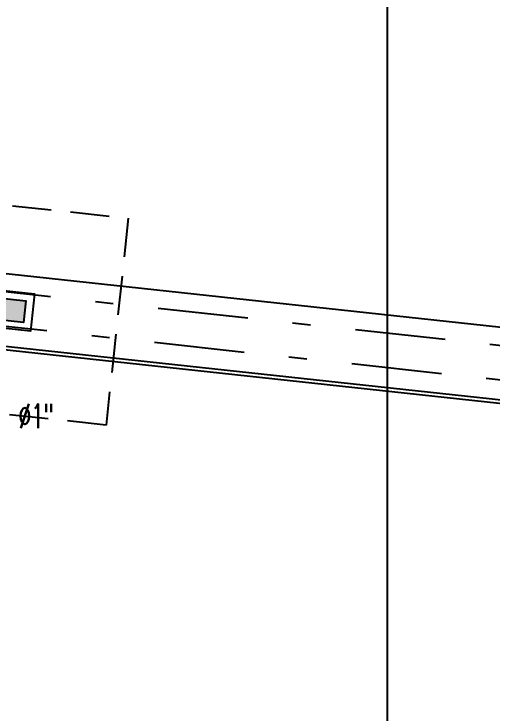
# Model space of a CAD drawing. Extents: x -14.2 to 52.3, y 2.5 to 90.9.
# Drawn here: x 24.349 to 27, y 36.382 to 40.259 of the extents above; entities that cross this region are included whole.
import ezdxf

# ---------------------------------------------------------------- set-up
doc = ezdxf.new("R2010")
doc.units = 0
doc.linetypes.add('limpo_PINI-PSG-PE-0102-LAZ-R00$0$DASHDOT', pattern=[1, 0.5, -0.25, 0, -0.25])
doc.linetypes.add('limpo_PINI-PSG-PE-0102-LAZ-R00$0$HIDDEN', pattern=[0.375, 0.25, -0.125])
for name, color, linetype in [('LEGENDA', 2, 'Continuous'), ('limpo_PINI-PSG-PE-0102-LAZ-R00$0$INDICACAO_DIAM_TUBULACAO', 253, 'Continuous'), ('limpo_PINI-PSG-PE-0102-LAZ-R00$0$PA_EQUI', 1, 'Continuous'), ('limpo_PINI-PSG-PE-0102-LAZ-R00$0$PA_EXTE_3', 3, 'Continuous'), ('limpo_PINI-PSG-PE-0102-LAZ-R00$0$PA_INST_HIDR', 162, 'Continuous'), ('limpo_PINI-PSG-PE-0102-LAZ-R00$0$PA_PROJ_I', 2, 'limpo_PINI-PSG-PE-0102-LAZ-R00$0$DASHDOT'), ('limpo_PINI-PSG-PE-0102-LAZ-R00$0$XR_ELET', 31, 'Continuous'), ('XR_ARQT', 7, 'Continuous')]:
    doc.layers.add(name, color=color, linetype=linetype)
doc.layers.add('limpo_PINI-PSG-PE-0102-LAZ-R00$0$PA_VIEW', color=1, linetype='Continuous', plot=False)
doc.styles.add('limpo_PINI-PSG-PE-0102-LAZ-R00$0$RomanS', font='romans__.ttf', dxfattribs={"width": 1.25, "height": 0.0375})

# ---------------------------------------------------------------- blocks, each defined once
blk = doc.blocks.new('limpo_PINI-PSG-PE-0102-LAZ-R00$0$A$C1A297CD0')
at = {"layer": 'limpo_PINI-PSG-PE-0102-LAZ-R00$0$INDICACAO_DIAM_TUBULACAO', "style": 'limpo_PINI-PSG-PE-0102-LAZ-R00$0$RomanS', "width": 0.6}
blk.add_text('%%C1"', height=0.135, dxfattribs=at).set_placement((12.2925, 16.3558))
blk = doc.blocks.new('limpo_PINI-PSG-PE-0102-LAZ-R00$0$A$C542bfc4c')
blk.add_blockref('limpo_PINI-PSG-PE-0102-LAZ-R00$0$A$C1A297CD0', (0, 0))
blk = doc.blocks.new('limpo_PINI-PSG-PE-0102-LAZ-R00$0$PLACA PROF PISO')
h = blk.add_hatch(color=10)
h.dxf.hatch_style = 1
h.paths.add_polyline_path([(157.356, -53.5573), (157.356, -53.7073), (157.426, -53.7073), (157.426, -53.5573)])
at = {"color": 10}
for points in [[(157.331, -53.5323), (157.451, -53.5323), (157.451, -53.7323), (157.331, -53.7323)], [(157.356, -53.5573), (157.426, -53.5573), (157.426, -53.7073), (157.356, -53.7073)]]:
    blk.add_lwpolyline(points, close=True, dxfattribs=at)
at = {"layer": 'limpo_PINI-PSG-PE-0102-LAZ-R00$0$PA_VIEW', "color": 252, "linetype": 'limpo_PINI-PSG-PE-0102-LAZ-R00$0$HIDDEN', "ltscale": 0.5}
blk.add_lwpolyline([(157.726, -54.0073), (157.056, -54.0073), (157.056, -53.2573), (157.726, -53.2573)], close=True, dxfattribs=at)
blk = doc.blocks.new('limpo_PINI-PSG-PE-0102-LAZ-R00')
at = {"layer": 'limpo_PINI-PSG-PE-0102-LAZ-R00$0$PA_EXTE_3'}
blk.add_lwpolyline([(46.5574, 42.4066), (44.0051, 24.7662), (40.034, 24.7659), (40.0332, 26.6402), (38.652, 29.7816), (40.2997, 30.5061), (37.9644, 35.8175, 0.268396), (35.5406, 37.5926), (20.3176, 39.2384, 0.074215), (17.3677, 39.1189), (10.9713, 37.8979, -0.311638), (7.8528, 39.274), (5.9257, 42.4099), (46.5574, 42.4066)], format="xyb", dxfattribs=at)
at = {"layer": 'limpo_PINI-PSG-PE-0102-LAZ-R00$0$PA_INST_HIDR'}
for points in [[(38.1248, 29.9868), (39.7726, 30.7113), (37.5982, 35.6565, 0.268396), (35.4976, 37.1949), (20.2747, 38.8407, 0.074215), (17.4427, 38.726), (11.0463, 37.505, -0.311638), (7.512, 39.0646), (5.3332, 42.6101)], [(38.1168, 30.0051), (39.7462, 30.7215), (37.5799, 35.6484, 0.268396), (35.4954, 37.175), (20.2725, 38.8208, 0.074215), (17.4465, 38.7064), (11.05, 37.4853, -0.311638), (7.4949, 39.0541), (5.3162, 42.5996)]]:
    blk.add_lwpolyline(points, format="xyb", dxfattribs=at)
at = {"layer": 'limpo_PINI-PSG-PE-0102-LAZ-R00$0$PA_PROJ_I'}
for points in [[(46.8923, 42.6966), (44.1075, 24.4471), (39.7432, 24.4471), (39.7432, 26.5793), (38.2698, 29.9304), (39.9175, 30.6548), (37.6989, 35.7008, 0.268396), (35.5094, 37.3043), (20.2865, 38.95, 0.074215), (17.4221, 38.8341), (11.0257, 37.613, -0.311638), (7.6057, 39.1221), (5.4071, 42.6999)], [(46.6729, 42.5066), (43.9981, 24.6371), (39.9332, 24.6371), (39.9332, 26.6192), (38.5202, 29.8329), (40.1679, 30.5574), (37.8729, 35.7772, 0.268396), (35.5298, 37.4932), (20.3069, 39.1389, 0.074215), (17.3865, 39.0207), (10.99, 37.7996, -0.311638), (7.7676, 39.2216), (5.7469, 42.5099)]]:
    blk.add_lwpolyline(points, format="xyb", close=True, dxfattribs=at)
at = {"layer": 'limpo_PINI-PSG-PE-0102-LAZ-R00$0$PA_EQUI', "xscale": 1.720437380985232, "yscale": 1.720437380985232, "zscale": 1.720437380985232, "rotation": 83.8439341129864}
blk.add_blockref('limpo_PINI-PSG-PE-0102-LAZ-R00$0$PLACA PROF PISO', (-96.4552, -220.7175), dxfattribs=at)
at = {"layer": 'limpo_PINI-PSG-PE-0102-LAZ-R00$0$XR_ELET'}
blk.add_blockref('limpo_PINI-PSG-PE-0102-LAZ-R00$0$A$C542bfc4c', (12.124, 21.592), dxfattribs=at)

msp = doc.modelspace()

# ---------------------------------------------------------------- linework, layer by layer
at = {"layer": 'LEGENDA'}
msp.add_line((26.4193, 33.9009), (26.4193, 41.4204), dxfattribs=at)

# ---------------------------------------------------------------- next in the draw order: block references
at = {"layer": 'XR_ARQT'}
msp.add_blockref('limpo_PINI-PSG-PE-0102-LAZ-R00', (-0.0418, 0.017), dxfattribs=at)

doc.saveas('drawing.dxf')
